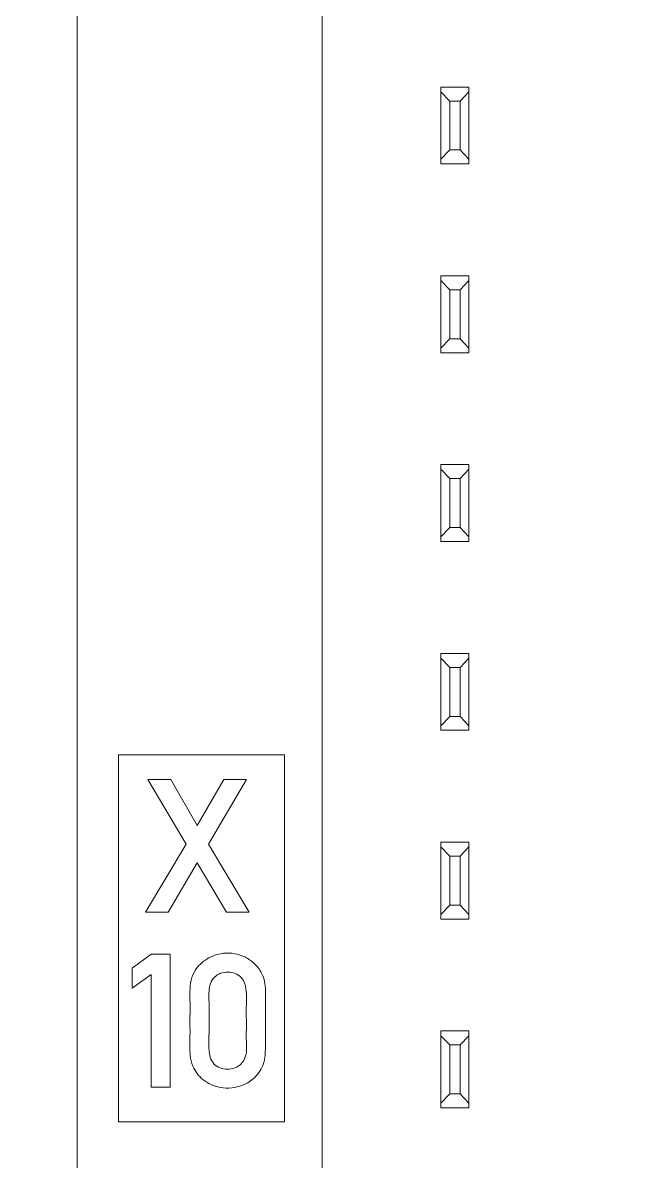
# Model space of a CAD drawing. Header units: millimetres. Extents: x 42151 to 59780, y 37376 to 44547.
# Drawn here: x 48216.97 to 48234.74, y 43255.12 to 43287.69 of the extents above; entities that cross this region are included whole.
import ezdxf

# ---------------------------------------------------------------- set-up
doc = ezdxf.new("R2010")
doc.units = ezdxf.units.MM
doc.set_wipeout_variables(frame=1)
doc.layers.add('000-PI-Oprema', color=30, linetype='Continuous', lineweight=5)
doc.layers.add('SI-ORMAR-Oprema', color=30, linetype='Continuous', lineweight=5)

# ---------------------------------------------------------------- blocks, each defined once
blk = doc.blocks.new('6ES7531-7KF00-0AB0')
at = {"layer": 'SI-ORMAR-Oprema', "linetype": 'Continuous'}
for p, q in [((-26.013, 40.02), (-26.013, 15.837)), ((-29.363, 38.929), (-29.363, 16.929)), ((-23.213, 37.279), (-23.213, 37.279)), ((-23.213, 37.279), (-22.013, 37.279)), ((-23.213, 29.431), (-23.213, 37.279)), ((-23.213, 37.279), (-22.013, 37.279)), ((-22.013, 37.279), (-22.013, 37.279)), ((-22.013, 37.279), (-22.013, 29.431)), ((-22.013, 29.431), (-23.213, 29.431)), ((-23.213, 28.526), (-23.213, 28.526)), ((-23.213, 28.526), (-22.013, 28.526)), ((-23.213, 18.581), (-23.213, 28.526)), ((-23.213, 28.526), (-22.013, 28.526)), ((-22.013, 28.526), (-22.013, 28.526)), ((-22.013, 28.526), (-22.013, 18.581)), ((-22.013, 18.581), (-23.213, 18.581)), ((-29.363, 16.929), (-29.363, 16.446)), ((-26.013, 16.929), (-29.363, 16.929)), ((-26.013, 16.446), (-29.363, 16.446)), ((-29.363, 16.446), (-29.363, 15.837)), ((-26.013, 15.837), (-29.363, 15.837)), ((-29.363, 15.837), (-29.363, 0.893))]:
    blk.add_line(p, q, dxfattribs=at)
blk.add_wipeout([(-17.038, 69.029), (17.762, 69.029), (17.762, -77.96), (-17.038, -77.971)]).dxf.layer = 'SI-ORMAR-Oprema'
for p, q in [((-3.138, -51.671), (-3.138, 49.229)), ((3.862, 49.229), (3.862, -51.671)), ((7.262, 36.629), (8.062, 36.629)), ((7.262, 36.495), (7.262, 36.629)), ((7.512, 36.229), (7.262, 36.495)), ((7.262, 34.562), (7.262, 36.495)), ((8.062, 36.495), (7.812, 36.229)), ((8.062, 36.629), (8.062, 36.495)), ((8.062, 36.495), (8.062, 34.562)), ((7.812, 36.229), (7.512, 36.229)), ((7.512, 36.229), (7.512, 34.829)), ((7.812, 34.829), (7.812, 36.229)), ((7.262, 34.562), (7.512, 34.829)), ((7.262, 34.429), (7.262, 34.562)), ((7.512, 34.829), (7.812, 34.829)), ((7.812, 34.829), (8.062, 34.562)), ((8.062, 34.562), (8.062, 34.429)), ((8.062, 34.429), (7.262, 34.429)), ((7.262, 31.229), (8.062, 31.229)), ((7.262, 31.095), (7.262, 31.229)), ((7.262, 29.162), (7.262, 31.095)), ((7.512, 30.829), (7.262, 31.095)), ((8.062, 31.095), (7.812, 30.829)), ((8.062, 31.229), (8.062, 31.095)), ((8.062, 31.095), (8.062, 29.162)), ((7.512, 30.829), (7.512, 29.429)), ((7.812, 30.829), (7.512, 30.829)), ((7.812, 29.429), (7.812, 30.829)), ((7.262, 29.162), (7.512, 29.429)), ((7.512, 29.429), (7.812, 29.429)), ((7.812, 29.429), (8.062, 29.162)), ((7.262, 29.029), (7.262, 29.162)), ((8.062, 29.029), (7.262, 29.029)), ((8.062, 29.162), (8.062, 29.029)), ((7.262, 25.829), (8.062, 25.829)), ((7.262, 25.695), (7.262, 25.829)), ((8.062, 25.829), (8.062, 25.695)), ((7.262, 23.762), (7.262, 25.695)), ((7.512, 25.429), (7.262, 25.695)), ((7.812, 25.429), (7.512, 25.429)), ((7.512, 25.429), (7.512, 24.029)), ((8.062, 25.695), (7.812, 25.429)), ((7.812, 24.029), (7.812, 25.429)), ((8.062, 25.695), (8.062, 23.762)), ((7.262, 23.762), (7.512, 24.029)), ((7.512, 24.029), (7.812, 24.029)), ((7.812, 24.029), (8.062, 23.762)), ((7.262, 23.629), (7.262, 23.762)), ((8.062, 23.629), (7.262, 23.629)), ((8.062, 23.762), (8.062, 23.629)), ((7.262, 20.429), (8.062, 20.429)), ((7.262, 20.295), (7.262, 20.429)), ((7.512, 20.029), (7.262, 20.295)), ((7.262, 18.362), (7.262, 20.295)), ((8.062, 20.295), (7.812, 20.029)), ((8.062, 20.429), (8.062, 20.295)), ((8.062, 20.295), (8.062, 18.362)), ((7.812, 20.029), (7.512, 20.029)), ((7.512, 20.029), (7.512, 18.629)), ((7.812, 18.629), (7.812, 20.029)), ((7.262, 18.362), (7.512, 18.629)), ((7.512, 18.629), (7.812, 18.629)), ((7.812, 18.629), (8.062, 18.362)), ((7.262, 18.229), (7.262, 18.362)), ((8.062, 18.362), (8.062, 18.229)), ((8.062, 18.229), (7.262, 18.229)), ((-1.963, 17.529), (-1.963, 7.029)), ((2.787, 17.529), (-1.963, 17.529)), ((2.787, 7.029), (2.787, 17.529)), ((-0.027, 14.973), (-1.116, 16.823)), ((-1.116, 16.823), (-0.465, 16.823)), ((-0.465, 16.823), (0.294, 15.507)), ((0.294, 15.507), (1.05, 16.823)), ((1.701, 16.823), (0.612, 14.973)), ((1.05, 16.823), (1.701, 16.823)), ((7.262, 15.029), (8.062, 15.029)), ((7.262, 14.895), (7.262, 15.029)), ((8.062, 15.029), (8.062, 14.895)), ((-1.189, 13.026), (-0.027, 14.973)), ((0.612, 14.973), (1.777, 13.026)), ((7.512, 14.629), (7.262, 14.895)), ((7.262, 12.962), (7.262, 14.895)), ((8.062, 14.895), (7.812, 14.629)), ((8.062, 14.895), (8.062, 12.962)), ((0.294, 14.439), (-0.54, 13.026)), ((1.125, 13.026), (0.294, 14.439)), ((7.812, 14.629), (7.512, 14.629)), ((7.512, 14.629), (7.512, 13.229)), ((7.812, 13.229), (7.812, 14.629)), ((-0.54, 13.026), (-1.189, 13.026)), ((1.777, 13.026), (1.125, 13.026)), ((7.262, 12.962), (7.512, 13.229)), ((7.512, 13.229), (7.812, 13.229)), ((7.812, 13.229), (8.062, 12.962)), ((7.262, 12.829), (7.262, 12.962)), ((8.062, 12.829), (7.262, 12.829)), ((8.062, 12.962), (8.062, 12.829)), ((-1.026, 11.823), (-1.568, 11.43)), ((-0.478, 11.823), (-1.026, 11.823)), ((-0.478, 8.018), (-0.478, 11.823)), ((-1.568, 11.43), (-1.568, 10.851)), ((-1.568, 10.851), (-1.026, 11.247)), ((-1.026, 11.247), (-1.026, 8.018)), ((7.262, 9.629), (8.062, 9.629)), ((7.262, 9.495), (7.262, 9.629)), ((7.512, 9.229), (7.262, 9.495)), ((7.262, 7.562), (7.262, 9.495)), ((8.062, 9.495), (7.812, 9.229)), ((8.062, 9.629), (8.062, 9.495)), ((8.062, 9.495), (8.062, 7.562)), ((7.812, 9.229), (7.512, 9.229)), ((7.512, 9.229), (7.512, 7.829)), ((7.812, 7.829), (7.812, 9.229)), ((-1.026, 8.018), (-0.478, 8.018)), ((7.262, 7.562), (7.512, 7.829)), ((7.512, 7.829), (7.812, 7.829)), ((7.812, 7.829), (8.062, 7.562)), ((7.262, 7.429), (7.262, 7.562)), ((8.062, 7.562), (8.062, 7.429)), ((8.062, 7.429), (7.262, 7.429)), ((-1.963, 7.029), (2.787, 7.029))]:
    blk.add_line(p, q, dxfattribs=at)
for points, knots in [([(0.965, 11.84), (0.808, 11.812), (0.507, 11.687), (0.2, 11.365), (0.059, 10.898), (0.094, 10.47), (0.081, 9.941), (0.091, 9.464), (0.07, 8.985), (0.159, 8.564), (0.396, 8.258), (0.815, 8.01), (1.365, 7.95), (1.924, 8.218), (2.229, 8.684), (2.246, 9.225), (2.244, 9.806), (2.238, 10.389), (2.262, 10.921), (2.139, 11.342), (1.878, 11.618), (1.511, 11.842), (1.176, 11.878), (0.965, 11.84)], [0, 0, 0, 0, 0.046875, 0.09375, 0.125, 0.1875, 0.21875, 0.28125, 0.328125, 0.359375, 0.40625, 0.4375, 0.5, 0.5625, 0.609375, 0.65625, 0.71875, 0.78125, 0.828125, 0.875, 0.90625, 0.9375, 1, 1, 1, 1]), ([(1.275, 11.303), (1.206, 11.316), (0.991, 11.322), (0.722, 11.165), (0.616, 10.805), (0.634, 10.455), (0.628, 10.034), (0.631, 9.611), (0.623, 9.197), (0.638, 8.829), (0.894, 8.553), (1.192, 8.512), (1.55, 8.628), (1.732, 8.964), (1.685, 9.392), (1.705, 9.81), (1.685, 10.271), (1.72, 10.684), (1.652, 11.052), (1.479, 11.24), (1.344, 11.29), (1.275, 11.303)], [0, 0, 0, 0, 0.03125, 0.09375, 0.125, 0.1875, 0.25, 0.3125, 0.375, 0.4375, 0.46875, 0.53125, 0.5625, 0.625, 0.6875, 0.75, 0.8125, 0.890625, 0.9375, 0.96875, 1, 1, 1, 1])]:
    blk.add_open_spline(points, degree=3, knots=knots, dxfattribs=at)

msp = doc.modelspace()

# ---------------------------------------------------------------- block references
at = {"layer": '000-PI-Oprema', "ltscale": 0.25}
msp.add_blockref('6ES7531-7KF00-0AB0', (48256.465, 43249.218), dxfattribs=at)

# ---------------------------------------------------------------- next in the draw order: block references
msp.add_blockref('6ES7531-7KF00-0AB0', (48221.665, 43249.218), dxfattribs=at)

doc.saveas('drawing.dxf')
